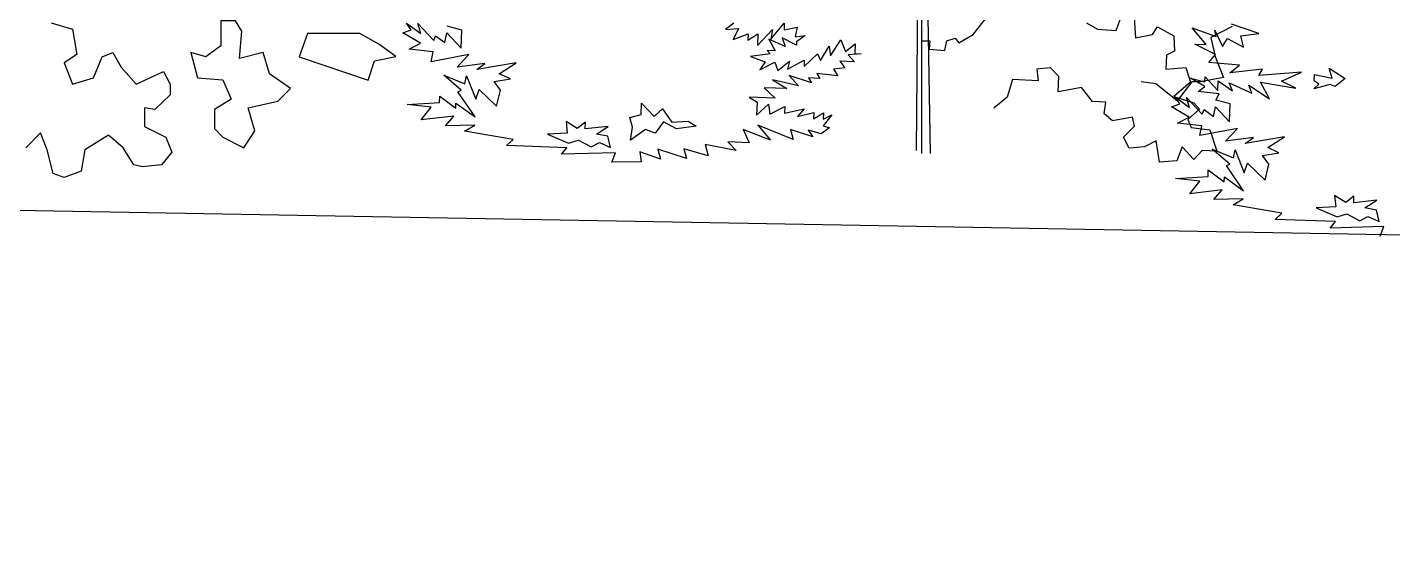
# Model space of a CAD drawing. Header units: inches. Extents: x -11 to 128, y 7 to 56.
# Drawn here: x 60.525 to 61.527, y 21.438 to 21.827 of the extents above; entities that cross this region are included whole.
import ezdxf

# ---------------------------------------------------------------- set-up
doc = ezdxf.new("R2010")
doc.units = ezdxf.units.IN
doc.header["$MEASUREMENT"] = 0
doc.layers.add('CAY', color=94, linetype='Continuous')
doc.layers.add('CAY-3', color=61, linetype='Continuous')
picture_1 = doc.add_image_def('image1.jpg', size_in_pixel=(1680, 1093))

# ---------------------------------------------------------------- blocks, each defined once
blk = doc.blocks.new('A$C76451831')
at = {"layer": 'CAY'}
for p, q in [((4638.3, 140.1), (4640.6, 408.3)), ((4647.3, 135.4), (4647.3, 419.7)), ((4661.5, 135.4), (4656.8, 405.9)), ((5112.4, 313.2), (5089.4, 340.8)), ((5089.4, 340.8), (5128.7, 326.2)), ((5154.8, 342.6), (5120.1, 324.9)), ((5126.4, 336.8), (5139.1, 310)), ((5128.7, 326.2), (5126.4, 336.8)), ((5198.3, 331.5), (5153.5, 346.7)), ((5093.9, 313.9), (5112.4, 313.2)), ((5127.7, 296.8), (5093.9, 313.9)), ((5120.1, 324.9), (5127.1, 293.6)), ((5139.1, 310), (5147.2, 322.9)), ((5147.2, 322.9), (5173.5, 308.8)), ((5168.7, 327.6), (5198.3, 331.5)), ((5173.5, 308.8), (5168.7, 327.6)), ((5116.8, 284), (5127.7, 296.8)), ((5127.1, 293.6), (5140.7, 259.4)), ((5167, 279.6), (5116.8, 284)), ((5150.7, 267), (5167, 279.6)), ((5204.4, 272.8), (5150.7, 267)), ((5198.6, 262.6), (5204.4, 272.8)), ((5029.8, 248.8), (5005.7, 252.3)), ((5064.6, 221), (5029.8, 248.8)), ((5088.8, 252.3), (5064.6, 221)), ((5110, 244.4), (5086.5, 258.4)), ((5086.5, 258.4), (5110.3, 252.1)), ((5103, 252.3), (5088.8, 252.3)), ((5140.7, 259.4), (5103, 252.3)), ((5110.3, 252.1), (5110.6, 260.2)), ((5110.6, 260.2), (5131.1, 238.2)), ((5131.1, 238.2), (5131.7, 254.1)), ((5131.7, 254.1), (5155.1, 237.4)), ((5155.1, 237.4), (5150.1, 250.7)), ((5150.1, 250.7), (5186.7, 233.6)), ((5186.7, 233.6), (5182.2, 246.9)), ((5182.2, 246.9), (5215.8, 224.4)), ((5268.1, 267.9), (5198.6, 262.6)), ((5200.9, 251.6), (5259, 241.9)), ((5215.8, 224.4), (5200.9, 251.6)), ((5235.4, 253.2), (5268.1, 267.9)), ((5259, 241.9), (5235.4, 253.2)), ((5069.2, 216.4), (5061.4, 227.5)), ((5061.4, 227.5), (5084.8, 210.4)), ((5080, 226.9), (5105.7, 199.2)), ((5084.8, 210.4), (5080, 226.9)), ((5098.9, 236.6), (5110, 244.4)), ((5133.6, 232.7), (5098.9, 236.6)), ((5127.8, 222.5), (5133.6, 232.7)), ((5055.4, 211.4), (5069.2, 216.4)), ((5084.3, 194.5), (5055.4, 211.4)), ((5105.7, 199.2), (5108.7, 206.8)), ((5108.7, 206.8), (5124.2, 195.8)), ((5124.2, 195.8), (5127.5, 211.6)), ((5127.5, 211.6), (5150.6, 186.8)), ((5151.6, 216.2), (5127.8, 222.5)), ((5150.6, 186.8), (5151.6, 216.2)), ((5065.3, 184.8), (5084.3, 194.5)), ((5105.1, 180.6), (5065.3, 184.8)), ((5101.8, 164.4), (5105.1, 180.6)), ((5163.4, 175.9), (5101.8, 164.4)), ((5144.1, 155.3), (5163.4, 175.9)), ((5189.6, 161.4), (5144.1, 155.3)), ((5240.4, 162.3), (5176.1, 151.4)), ((5176.1, 151.4), (5189.6, 161.4)), ((5213, 144.7), (5240.4, 162.3)), ((5150.9, 117.8), (5122.3, 142.4)), ((5122.3, 142.4), (5156.7, 128.1)), ((5156.7, 128.1), (5159.4, 141.1)), ((5159.4, 141.1), (5174.4, 103.4)), ((5204.4, 131.8), (5231.3, 136.3)), ((5231.3, 136.3), (5213, 144.7)), ((5145.4, 115.3), (5150.9, 117.8)), ((5173.4, 74.4), (5145.4, 115.3)), ((5174.4, 103.4), (5180, 119.1)), ((5180, 119.1), (5208.5, 91.8)), ((5214.8, 117.9), (5204.4, 131.8)), ((5208.5, 91.8), (5214.8, 117.9)), ((5062.2, 94.2), (5115.3, 97.8)), ((5101.9, 90.1), (5062.2, 94.2)), ((5085.3, 69.4), (5101.9, 90.1)), ((5115.3, 97.8), (5115.7, 108.2)), ((5115.7, 108.2), (5141.7, 88.7)), ((5141.7, 88.7), (5142, 96.8)), ((5142, 96.8), (5173.4, 74.4)), ((5138.6, 75.7), (5085.3, 69.4)), ((5124.9, 59.8), (5138.6, 75.7)), ((5172.9, 60.9), (5124.9, 59.8)), ((5156.3, 51), (5172.9, 60.9)), ((5236, 37.4), (5156.3, 51)), ((5224.8, 27.3), (5236, 37.4)), ((5323.5, 23.9), (5224.8, 27.3)), ((5314.9, 13.3), (5323.5, 23.9)), ((5402.9, 15.7), (5314.9, 13.3)), ((5396.9, 0), (5402.9, 15.7))]:
    blk.add_line(p, q, dxfattribs=at)
blk.add_lwpolyline([(4339.7, 348.2), (4326.2, 337.8), (4347.6, 339.7), (4338.8, 321.5), (4363.1, 331), (4362.7, 320.6), (4379, 330.5), (4378.3, 311.9), (4403.2, 337.8), (4400, 322), (4422.2, 348), (4421.8, 337.1), (4443.2, 341.8), (4440, 326.1), (4456.3, 327.8), (4442.4, 317.8), (4442.2, 312.4), (4418.6, 324.1), (4423.6, 310.3), (4397.2, 322.1), (4407.5, 303.2), (4394.3, 303.7), (4399.1, 298), (4367.2, 293.7), (4391, 285.2), (4382.3, 271.9), (4406.8, 284.6), (4411.8, 270.9), (4430.9, 286.1), (4427.7, 273), (4455, 287.9), (4454.6, 277.5), (4476.6, 298.1), (4481.7, 287), (4495.6, 310.5), (4497.8, 294.6), (4514.6, 320.8), (4522.1, 301.9), (4538.4, 314.5), (4537.8, 298.6), (4548.2, 298.3), (4526.8, 296.3), (4537.3, 285.1), (4513.3, 285.9), (4521.1, 275.2), (4502.5, 273.1), (4509.8, 262), (4475.5, 265.9), (4480.6, 258), (4461.6, 258.7), (4466.8, 250.4), (4430.1, 262.5), (4445.3, 245.7), (4403.1, 255.3), (4426.6, 241.3), (4389.5, 242.6), (4407.5, 225.7), (4364.9, 227.2), (4377.8, 219), (4377, 197.7), (4396.2, 215.6), (4398.4, 199.7), (4422.9, 212), (4422.5, 201.1), (4454.9, 208.2), (4443.6, 195.4), (4470.5, 202.2), (4470.2, 191.8), (4486.4, 201.6), (4486, 191.2), (4499.9, 198.4), (4485.6, 180.3), (4496.4, 177.2), (4482.5, 167.3), (4461.4, 173.5), (4469.1, 162.3), (4432.4, 174.5), (4436.8, 158), (4379.2, 181.3), (4399.6, 157), (4354.9, 174.5), (4365, 152.8), (4330.2, 154), (4343.3, 140), (4292.9, 149.9), (4297.7, 131.1), (4258.2, 142.9), (4262.6, 126.9), (4215.6, 142.2), (4220, 125.7), (4186, 137.8), (4188.1, 121.8), (4140.1, 120.8), (4146.1, 136.4), (4058.1, 134.1), (4066.6, 144.6), (3967.9, 148.1), (3979.1, 158.1), (3899.4, 171.8), (3916.1, 181.6), (3868, 180.6), (3881.7, 196.4), (3828.5, 190.1), (3845, 210.9), (3805.3, 215), (3858.5, 218.6), (3858.8, 229), (3884.9, 209.5), (3885.2, 217.6), (3916.5, 195.2), (3888.5, 236.1), (3894, 238.6), (3865.5, 263.2), (3899.8, 248.8), (3902.6, 261.9), (3917.6, 224.2), (3923.1, 239.9), (3951.6, 212.6), (3957.9, 238.7), (3947.6, 252.6), (3974.4, 257.1), (3956.2, 265.5), (3983.5, 283.1), (3919.2, 272.2), (3932.7, 282.1), (3887.2, 276), (3906.5, 296.7), (3844.9, 285.2), (3848.2, 301.4), (3808.5, 305.5), (3827.4, 315.3), (3798.5, 332.2), (3812.3, 337.1), (3804.5, 348.3), (3827.9, 331.1), (3823.1, 347.6), (3848.9, 320), (3851.8, 327.6), (3867.3, 316.6), (3870.6, 332.4), (3893.7, 307.5), (3894.8, 337), (3871, 343.2)], dxfattribs=at)
for points in [[(5288.9, 254), (5289.3, 264.4), (5318.1, 258.4), (5313.6, 274.5), (5339.3, 257.7), (5323, 244.7), (5315, 247.7), (5288.4, 240.9), (5296.4, 248.3)], [(4174.2, 178.1), (4169.4, 194.1), (4188.1, 198.9), (4188.8, 217.4), (4209.3, 195.4), (4222.9, 208.1), (4238.4, 186.2), (4264.8, 188), (4278.1, 179.9), (4245.8, 175.6), (4224.8, 186.7), (4211.1, 168.6), (4195.4, 174.6), (4170.8, 156.9)], [(4138.2, 144.9), (4133.9, 163.6), (4114.9, 167), (4134.4, 179.5), (4096.7, 175.3), (4097, 186.2), (4083.5, 175.8), (4065.4, 187.3), (4067.4, 168.6), (4035.2, 167), (4069.6, 152.2), (4085.6, 157.1), (4106.5, 146), (4119.9, 153.2)], [(5395.1, 24.1), (5390.7, 42.8), (5371.8, 46.2), (5391.3, 58.7), (5353.5, 54.6), (5353.9, 65.4), (5340.4, 55), (5322.2, 66.5), (5324.3, 47.9), (5292.1, 46.3), (5326.4, 31.5), (5342.5, 36.4), (5363.4, 25.2), (5376.8, 32.4)]]:
    blk.add_lwpolyline(points, close=True, dxfattribs=at)
at = {"layer": 'CAY-3'}
for p, q in [((3223.1, 348.6), (3257.9, 338.6)), ((3257.9, 338.6), (3265, 296.7)), ((3265, 296.7), (3244.4, 283.1)), ((3292.7, 259), (3306.9, 293.2)), ((3306.9, 293.2), (3323.9, 300.2)), ((3323.9, 300.2), (3337.5, 276.1)), ((3244.4, 283.1), (3257.9, 248.3)), ((3337.5, 276.1), (3362.3, 248.3)), ((3362.3, 248.3), (3407.1, 269)), ((3407.1, 269), (3417.7, 248.3)), ((3257.9, 248.3), (3292.7, 259)), ((3417.7, 248.3), (3417.7, 231.2)), ((3417.7, 231.2), (3392.9, 207)), ((3375.8, 210), (3375.8, 179.3)), ((3392.9, 207), (3375.8, 210)), ((3375.8, 179.3), (3410.6, 161.6)), ((3206, 168.7), (3181.9, 144.5)), ((3216.6, 141), (3206, 168.7)), ((3316.9, 165.2), (3278.5, 141)), ((3341, 144.5), (3316.9, 165.2)), ((3410.6, 161.6), (3420.6, 137.4)), ((3226.7, 102.6), (3216.6, 141)), ((3278.5, 141), (3272.1, 106.2)), ((3358.7, 116.8), (3341, 144.5)), ((3420.6, 137.4), (3403.5, 116.8)), ((3372.3, 113.3), (3358.7, 116.8)), ((3403.5, 116.8), (3372.3, 113.3)), ((3244.4, 96.1), (3226.7, 102.6)), ((3272.1, 106.2), (3244.4, 96.1))]:
    blk.add_line(p, q, dxfattribs=at)
for points in [[(4646.7, 319.2), (4660.4, 319.2), (4659.4, 305.5), (4684.7, 303.3), (4687.9, 319.2), (4701.6, 323.4), (4707.9, 316), (4731.1, 329.7), (4759.6, 365.6)], [(4916.7, 348.7), (4934.6, 338.2), (4965.2, 336), (4971.6, 354)], [(4993.7, 365.6), (4996.9, 324.4), (5024.3, 329.7), (5032.7, 342.4), (5059.1, 327.6), (5060.2, 302.3), (5047.5, 296), (5046.4, 272.8), (5079.1, 275.9), (5086.5, 251.7), (5059.1, 228.5), (5091.8, 217.9), (5101.3, 207.4), (5082.3, 190.5), (5087.6, 177.8), (5118.2, 173.6), (5129.8, 138.8), (5105.5, 139.9), (5091.8, 125.1), (5072.8, 146.2), (5064.4, 123), (5035.9, 120.9), (5030.6, 155.7), (5011.6, 146.2), (4986.3, 144.1), (4976.8, 162), (4994.8, 179.9), (4991.6, 194.7), (4958.9, 188.4), (4945.2, 200), (4948.4, 219), (4926.2, 220), (4908.3, 243.2), (4870.3, 235.8), (4871.4, 261.2), (4857.7, 274.9), (4835.5, 272.8), (4837.6, 253.8), (4795.4, 255.9), (4787, 227.4), (4764.8, 209.5)]]:
    blk.add_lwpolyline(points, dxfattribs=at)
for points in [[(3535, 335), (3525, 352.1), (3500.8, 352.1), (3500.8, 310.9), (3476.1, 293.2), (3451.9, 300.2), (3462.5, 259), (3503.8, 255.4), (3517.9, 224.1), (3490.2, 207), (3490.2, 175.8), (3503.8, 161.6), (3538.6, 144.5), (3556.3, 172.2), (3545.6, 210), (3594, 220.6), (3614.6, 241.3), (3580.4, 265.4), (3569.8, 300.2), (3531.5, 290.2)], [(3728.2, 331.2), (3642.3, 331.5), (3628.8, 293.2), (3741.7, 255.1), (3752.3, 286.4), (3787.1, 293.5), (3759.4, 314.1)]]:
    blk.add_lwpolyline(points, close=True, dxfattribs=at)

msp = doc.modelspace()

# ---------------------------------------------------------------- linework, layer by layer
msp.add_line((11.8007, 22.5598), (70.2537, 21.5191))

# ---------------------------------------------------------------- block references
at = {"layer": 'CAY', "xscale": 0.0004489089019145984, "yscale": 0.0004489089019145984, "zscale": 0.0004489089019145984}
msp.add_blockref('A$C76451831', (59.0954, 21.6733), dxfattribs=at)

# ---------------------------------------------------------------- pictures from other files: only their frames are drawn
image = msp.add_image(picture_1, insert=(12.4966, 7.3772), size_in_units=(74.4025, 48.4059))
image.dxf.flags = 6

doc.saveas('drawing.dxf')
